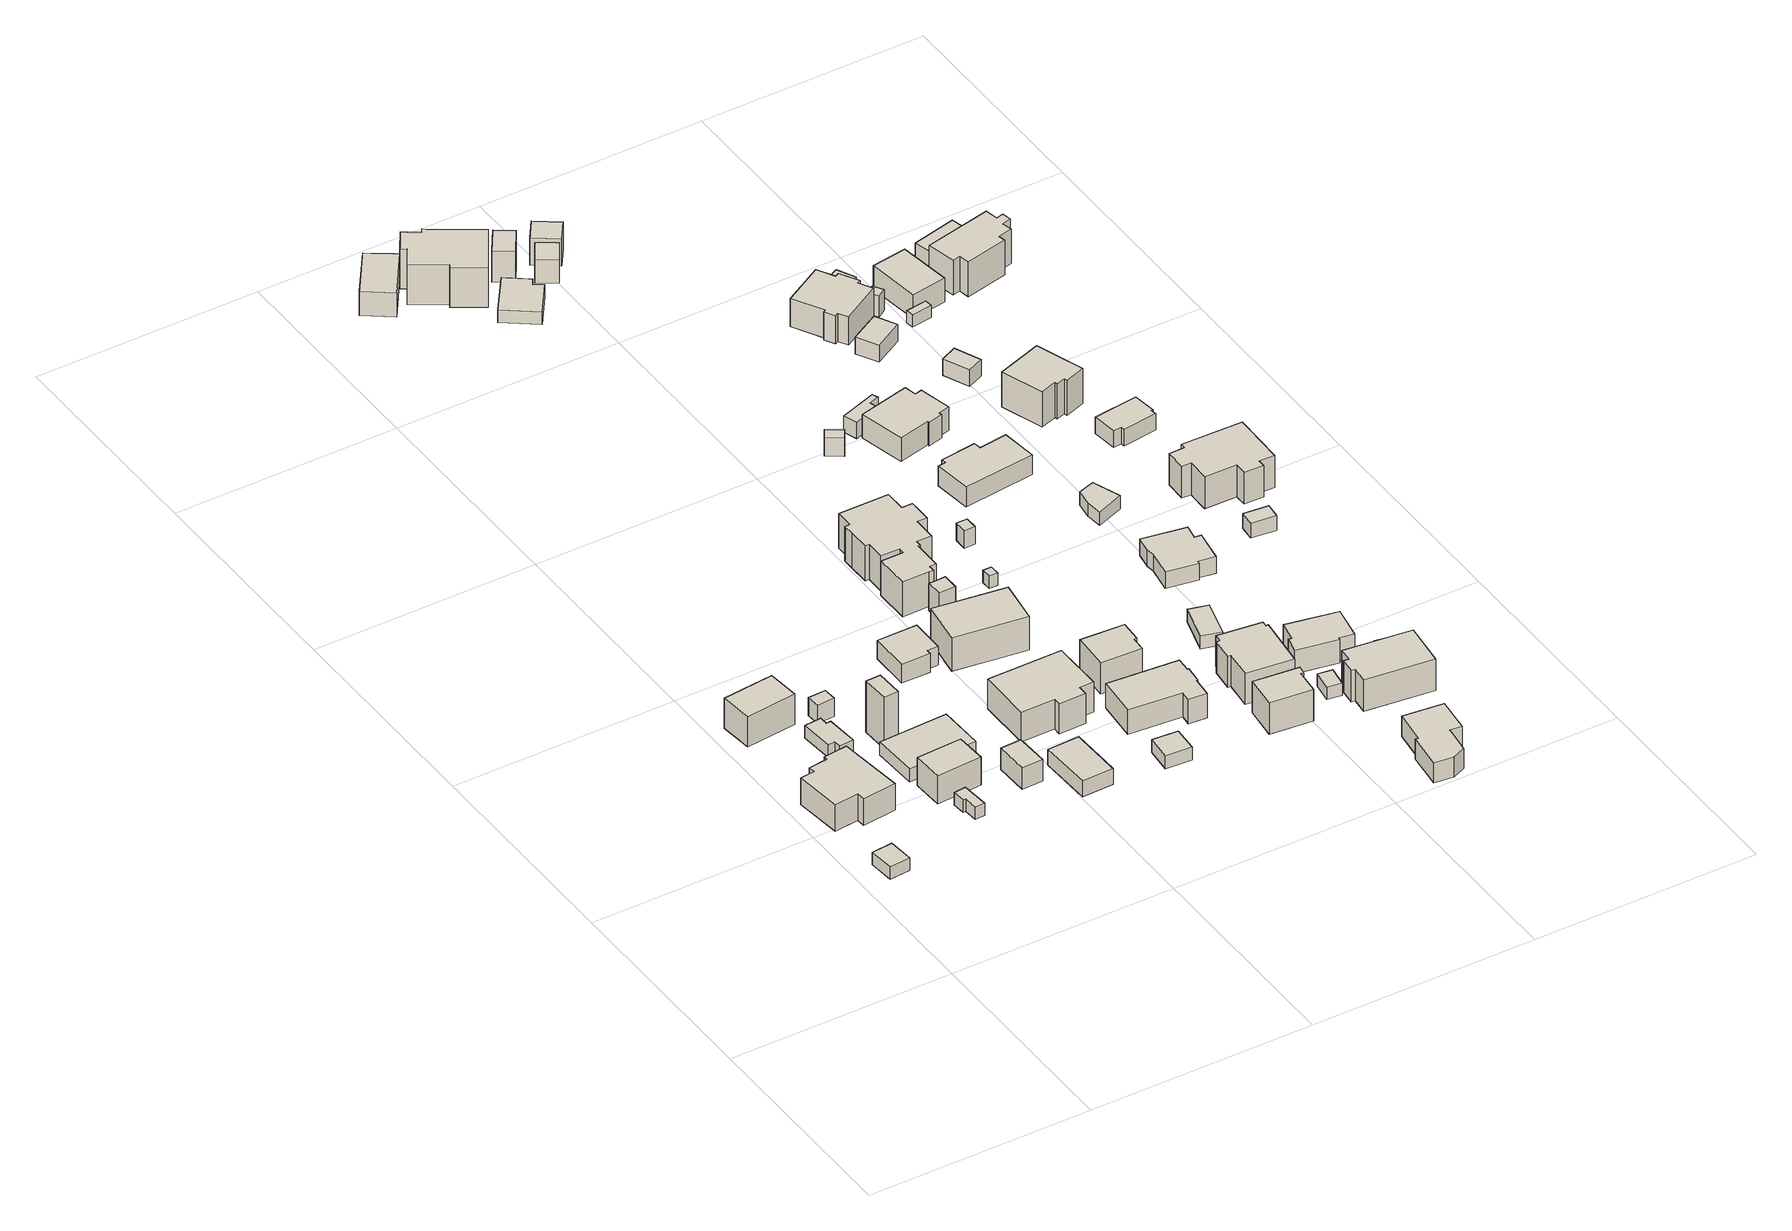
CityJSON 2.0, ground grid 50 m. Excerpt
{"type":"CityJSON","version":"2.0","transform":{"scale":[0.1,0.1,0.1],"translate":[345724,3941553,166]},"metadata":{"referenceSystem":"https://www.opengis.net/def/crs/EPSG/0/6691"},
"CityObjects":{
"building1":{"type":"Building","attributes":{"BuildingIDAttribute.prefecture":"14","BuildingIDAttribute.city":"14151","BuildingDetailAttribute.surveyYear":2015},"geometry":[{"type":"Solid","lod":"1","boundaries":[[[[0,1,2,3]],[[2,4,5,3]],[[1,6,4,2]],[[0,7,6,1]],[[3,5,7,0]],[[4,6,7,5]]]]}]},
"building2":{"type":"Building","attributes":{"usage":"411","measuredHeight":8.8,"storeysAboveGround":2,"BuildingIDAttribute.prefecture":"14","BuildingIDAttribute.city":"14151","BuildingDetailAttribute.totalFloorArea":292.11,"BuildingDetailAttribute.buildingFootprintArea":146.06,"BuildingDetailAttribute.buildingStructureType":"601","BuildingDetailAttribute.buildingStructureOrgType":"1","BuildingDetailAttribute.orgUsage":"10","BuildingDetailAttribute.surveyYear":2015},"geometry":[{"type":"Solid","lod":"1","boundaries":[[[[8,9,10,11,12,13,14,15,16,17]],[[16,18,19,17]],[[15,20,18,16]],[[14,21,20,15]],[[13,22,21,14]],[[12,23,22,13]],[[11,24,23,12]],[[10,25,24,11]],[[9,26,25,10]],[[8,27,26,9]],[[17,19,27,8]],[[18,20,21,22,23,24,25,26,27,19]]]]}]},
"building3":{"type":"Building","attributes":{"usage":"411","measuredHeight":8.8,"storeysAboveGround":1,"BuildingIDAttribute.prefecture":"14","BuildingIDAttribute.city":"14151","BuildingDetailAttribute.totalFloorArea":70.25,"BuildingDetailAttribute.buildingFootprintArea":70.25,"BuildingDetailAttribute.buildingStructureType":"601","BuildingDetailAttribute.buildingStructureOrgType":"1","BuildingDetailAttribute.orgUsage":"10","BuildingDetailAttribute.surveyYear":2015},"geometry":[{"type":"Solid","lod":"1","boundaries":[[[[28,29,30,31]],[[30,32,33,31]],[[29,34,32,30]],[[28,35,34,29]],[[31,33,35,28]],[[32,34,35,33]]]]}]},
"building4":{"type":"Building","attributes":{"usage":"411","storeysAboveGround":1,"BuildingIDAttribute.prefecture":"14","BuildingIDAttribute.city":"14151","BuildingDetailAttribute.totalFloorArea":38.98,"BuildingDetailAttribute.buildingFootprintArea":38.98,"BuildingDetailAttribute.buildingStructureType":"601","BuildingDetailAttribute.buildingStructureOrgType":"1","BuildingDetailAttribute.orgUsage":"10","BuildingDetailAttribute.surveyYear":2015},"geometry":[{"type":"Solid","lod":"1","boundaries":[[[[36,37,38,39,40,41,42,43]],[[42,44,45,43]],[[41,46,44,42]],[[40,47,46,41]],[[39,48,47,40]],[[38,49,48,39]],[[37,50,49,38]],[[36,51,50,37]],[[43,45,51,36]],[[44,46,47,48,49,50,51,45]]]]}]},
"building5":{"type":"Building","attributes":{"BuildingIDAttribute.prefecture":"14","BuildingIDAttribute.city":"14151","BuildingDetailAttribute.surveyYear":2015},"geometry":[{"type":"Solid","lod":"1","boundaries":[[[[52,53,54,55,56,57]],[[56,58,59,57]],[[55,60,58,56]],[[54,61,60,55]],[[53,62,61,54]],[[52,63,62,53]],[[57,59,63,52]],[[58,60,61,62,63,59]]]]}]},
"building6":{"type":"Building","attributes":{"measuredHeight":8.8,"BuildingIDAttribute.prefecture":"14","BuildingIDAttribute.city":"14151","BuildingDetailAttribute.surveyYear":2015},"geometry":[{"type":"Solid","lod":"1","boundaries":[[[[64,65,66,67]],[[66,68,69,67]],[[65,70,68,66]],[[64,71,70,65]],[[67,69,71,64]],[[68,70,71,69]]]]}]},
"building7":{"type":"Building","attributes":{"usage":"411","measuredHeight":7.8,"storeysAboveGround":2,"BuildingIDAttribute.prefecture":"14","BuildingIDAttribute.city":"14151","BuildingDetailAttribute.totalFloorArea":118.82,"BuildingDetailAttribute.buildingFootprintArea":59.41,"BuildingDetailAttribute.buildingStructureType":"601","BuildingDetailAttribute.buildingStructureOrgType":"1","BuildingDetailAttribute.orgUsage":"10","BuildingDetailAttribute.surveyYear":2015},"geometry":[{"type":"Solid","lod":"1","boundaries":[[[[72,73,74,75]],[[74,76,77,75]],[[73,78,76,74]],[[72,79,78,73]],[[75,77,79,72]],[[76,78,79,77]]]]}]},
"building8":{"type":"Building","attributes":{"usage":"411","measuredHeight":15.3,"storeysAboveGround":1,"BuildingIDAttribute.prefecture":"14","BuildingIDAttribute.city":"14151","BuildingDetailAttribute.totalFloorArea":20.48,"BuildingDetailAttribute.buildingFootprintArea":20.48,"BuildingDetailAttribute.buildingStructureType":"601","BuildingDetailAttribute.buildingStructureOrgType":"1","BuildingDetailAttribute.orgUsage":"10","BuildingDetailAttribute.surveyYear":2015},"geometry":[{"type":"Solid","lod":"1","boundaries":[[[[80,81,82,83]],[[82,84,85,83]],[[81,86,84,82]],[[80,87,86,81]],[[83,85,87,80]],[[84,86,87,85]]]]}]},
"building9":{"type":"Building","attributes":{"measuredHeight":6.8,"BuildingIDAttribute.prefecture":"14","BuildingIDAttribute.city":"14151","BuildingDetailAttribute.surveyYear":2015},"geometry":[{"type":"Solid","lod":"1","boundaries":[[[[88,89,90,91]],[[90,92,93,91]],[[89,94,92,90]],[[88,95,94,89]],[[91,93,95,88]],[[92,94,95,93]]]]}]},
"building10":{"type":"Building","attributes":{"usage":"411","measuredHeight":8.3,"storeysAboveGround":1,"BuildingIDAttribute.prefecture":"14","BuildingIDAttribute.city":"14151","BuildingDetailAttribute.totalFloorArea":29.2,"BuildingDetailAttribute.buildingFootprintArea":29.2,"BuildingDetailAttribute.buildingStructureType":"601","BuildingDetailAttribute.buildingStructureOrgType":"1","BuildingDetailAttribute.orgUsage":"10","BuildingDetailAttribute.surveyYear":2015},"geometry":[{"type":"Solid","lod":"1","boundaries":[[[[96,97,98,99]],[[98,100,101,99]],[[97,102,100,98]],[[96,103,102,97]],[[99,101,103,96]],[[100,102,103,101]]]]}]},
"building11":{"type":"Building","attributes":{"usage":"411","measuredHeight":4.3,"storeysAboveGround":1,"BuildingIDAttribute.prefecture":"14","BuildingIDAttribute.city":"14151","BuildingDetailAttribute.totalFloorArea":61.27,"BuildingDetailAttribute.buildingFootprintArea":61.27,"BuildingDetailAttribute.buildingStructureType":"601","BuildingDetailAttribute.buildingStructureOrgType":"1","BuildingDetailAttribute.orgUsage":"10","BuildingDetailAttribute.surveyYear":2015},"geometry":[{"type":"Solid","lod":"1","boundaries":[[[[104,105,106,107]],[[106,108,109,107]],[[105,110,108,106]],[[104,111,110,105]],[[107,109,111,104]],[[108,110,111,109]]]]}]},
"building12":{"type":"Building","attributes":{"usage":"411","measuredHeight":6.2,"storeysAboveGround":2,"BuildingIDAttribute.prefecture":"14","BuildingIDAttribute.city":"14151","BuildingDetailAttribute.totalFloorArea":127.95,"BuildingDetailAttribute.buildingFootprintArea":63.97,"BuildingDetailAttribute.buildingStructureType":"601","BuildingDetailAttribute.buildingStructureOrgType":"1","BuildingDetailAttribute.orgUsage":"10","BuildingDetailAttribute.surveyYear":2015},"geometry":[{"type":"Solid","lod":"1","boundaries":[[[[112,113,114,115,116,117]],[[116,118,119,117]],[[115,120,118,116]],[[114,121,120,115]],[[113,122,121,114]],[[112,123,122,113]],[[117,119,123,112]],[[118,120,121,122,123,119]]]]}]},
"building13":{"type":"Building","attributes":{"usage":"411","measuredHeight":10.2,"storeysAboveGround":2,"BuildingIDAttribute.prefecture":"14","BuildingIDAttribute.city":"14151","BuildingDetailAttribute.totalFloorArea":357.71,"BuildingDetailAttribute.buildingFootprintArea":178.85,"BuildingDetailAttribute.buildingStructureType":"601","BuildingDetailAttribute.buildingStructureOrgType":"1","BuildingDetailAttribute.orgUsage":"10","BuildingDetailAttribute.surveyYear":2015},"geometry":[{"type":"Solid","lod":"1","boundaries":[[[[124,125,126,127,128,129,130,131]],[[130,132,133,131]],[[129,134,132,130]],[[128,135,134,129]],[[127,136,135,128]],[[126,137,136,127]],[[125,138,137,126]],[[124,139,138,125]],[[131,133,139,124]],[[132,134,135,136,137,138,139,133]]]]}]},
"building14":{"type":"Building","attributes":{"usage":"411","measuredHeight":9.4,"storeysAboveGround":2,"BuildingIDAttribute.prefecture":"14","BuildingIDAttribute.city":"14151","BuildingDetailAttribute.totalFloorArea":273.76,"BuildingDetailAttribute.buildingFootprintArea":136.88,"BuildingDetailAttribute.buildingStructureType":"601","BuildingDetailAttribute.buildingStructureOrgType":"1","BuildingDetailAttribute.orgUsage":"10","BuildingDetailAttribute.surveyYear":2015},"geometry":[{"type":"Solid","lod":"1","boundaries":[[[[140,141,142,143]],[[142,144,145,143]],[[141,146,144,142]],[[140,147,146,141]],[[143,145,147,140]],[[144,146,147,145]]]]}]},
"building15":{"type":"Building","attributes":{"usage":"411","measuredHeight":3.7,"storeysAboveGround":1,"BuildingIDAttribute.prefecture":"14","BuildingIDAttribute.city":"14151","BuildingDetailAttribute.totalFloorArea":33.08,"BuildingDetailAttribute.buildingFootprintArea":33.08,"BuildingDetailAttribute.buildingStructureType":"601","BuildingDetailAttribute.buildingStructureOrgType":"1","BuildingDetailAttribute.orgUsage":"10","BuildingDetailAttribute.surveyYear":2015},"geometry":[{"type":"Solid","lod":"1","boundaries":[[[[148,149,150,151]],[[150,152,153,151]],[[149,154,152,150]],[[148,155,154,149]],[[151,153,155,148]],[[152,154,155,153]]]]}]},
"building16":{"type":"Building","attributes":{"usage":"422","measuredHeight":7.9,"storeysAboveGround":2,"BuildingIDAttribute.prefecture":"14","BuildingIDAttribute.city":"14151","BuildingDetailAttribute.totalFloorArea":22.8,"BuildingDetailAttribute.buildingFootprintArea":11.4,"BuildingDetailAttribute.buildingStructureType":"601","BuildingDetailAttribute.buildingStructureOrgType":"1","BuildingDetailAttribute.orgUsage":"138","BuildingDetailAttribute.surveyYear":2015},"geometry":[{"type":"Solid","lod":"1","boundaries":[[[[156,157,158,159,160]],[[159,161,162,160]],[[158,163,161,159]],[[157,164,163,158]],[[156,165,164,157]],[[160,162,165,156]],[[161,163,164,165,162]]]]}]},
"building17":{"type":"Building","attributes":{"usage":"422","measuredHeight":10.1,"storeysAboveGround":2,"BuildingIDAttribute.prefecture":"14","BuildingIDAttribute.city":"14151","BuildingDetailAttribute.totalFloorArea":444.56,"BuildingDetailAttribute.buildingFootprintArea":222.28,"BuildingDetailAttribute.buildingStructureType":"601","BuildingDetailAttribute.buildingStructureOrgType":"1","BuildingDetailAttribute.orgUsage":"138","BuildingDetailAttribute.surveyYear":2015},"geometry":[{"type":"Solid","lod":"1","boundaries":[[[[166,167,168,169,170,171,172,173,174,175,176,177,178,179,180,181,182,183,184,185,186,187,188,189,190,191]],[[190,192,193,191]],[[189,194,192,190]],[[188,195,194,189]],[[187,196,195,188]],[[186,197,196,187]],[[185,198,197,186]],[[184,199,198,185]],[[183,200,199,184]],[[182,201,200,183]],[[181,202,201,182]],[[180,203,202,181]],[[179,204,203,180]],[[178,205,204,179]],[[177,206,205,178]],[[176,207,206,177]],[[175,208,207,176]],[[174,209,208,175]],[[173,210,209,174]],[[172,211,210,173]],[[171,212,211,172]],[[170,213,212,171]],[[169,214,213,170]],[[168,215,214,169]],[[167,216,215,168]],[[166,217,216,167]],[[191,193,217,166]],[[192,194,195,196,197,198,199,200,201,202,203,204,205,206,207,208,209,210,211,212,213,214,215,216,217,193]]]]}]},
"building18":{"type":"Building","attributes":{"usage":"411","measuredHeight":6.8,"storeysAboveGround":1,"BuildingIDAttribute.prefecture":"14","BuildingIDAttribute.city":"14151","BuildingDetailAttribute.totalFloorArea":86.58,"BuildingDetailAttribute.buildingFootprintArea":86.58,"BuildingDetailAttribute.buildingStructureType":"601","BuildingDetailAttribute.buildingStructureOrgType":"1","BuildingDetailAttribute.orgUsage":"10","BuildingDetailAttribute.surveyYear":2015},"geometry":[{"type":"Solid","lod":"1","boundaries":[[[[218,219,220,221]],[[220,222,223,221]],[[219,224,222,220]],[[218,225,224,219]],[[221,223,225,218]],[[222,224,225,223]]]]}]},
"building19":{"type":"Building","attributes":{"usage":"411","measuredHeight":8.6,"storeysAboveGround":2,"BuildingIDAttribute.prefecture":"14","BuildingIDAttribute.city":"14151","BuildingDetailAttribute.totalFloorArea":267.44,"BuildingDetailAttribute.buildingFootprintArea":133.72,"BuildingDetailAttribute.buildingStructureType":"601","BuildingDetailAttribute.buildingStructureOrgType":"1","BuildingDetailAttribute.orgUsage":"10","BuildingDetailAttribute.surveyYear":2015},"geometry":[{"type":"Solid","lod":"1","boundaries":[[[[226,227,228,229,230,231,232,233,234,235]],[[234,236,237,235]],[[233,238,236,234]],[[232,239,238,233]],[[231,240,239,232]],[[230,241,240,231]],[[229,242,241,230]],[[228,243,242,229]],[[227,244,243,228]],[[226,245,244,227]],[[235,237,245,226]],[[236,238,239,240,241,242,243,244,245,237]]]]}]},
"building20":{"type":"Building","attributes":{"usage":"411","measuredHeight":8.3,"storeysAboveGround":1,"BuildingIDAttribute.prefecture":"14","BuildingIDAttribute.city":"14151","BuildingDetailAttribute.totalFloorArea":62.4,"BuildingDetailAttribute.buildingFootprintArea":62.4,"BuildingDetailAttribute.buildingStructureType":"601","BuildingDetailAttribute.buildingStructureOrgType":"1","BuildingDetailAttribute.orgUsage":"10","BuildingDetailAttribute.surveyYear":2015},"geometry":[{"type":"Solid","lod":"1","boundaries":[[[[246,247,248,249,250,251]],[[250,252,253,251]],[[249,254,252,250]],[[248,255,254,249]],[[247,256,255,248]],[[246,257,256,247]],[[251,253,257,246]],[[252,254,255,256,257,253]]]]}]},
"building21":{"type":"Building","attributes":{"BuildingIDAttribute.prefecture":"14","BuildingIDAttribute.city":"14151","BuildingDetailAttribute.surveyYear":2015},"geometry":[{"type":"Solid","lod":"1","boundaries":[[[[258,259,260,261]],[[260,262,263,261]],[[259,264,262,260]],[[258,265,264,259]],[[261,263,265,258]],[[262,264,265,263]]]]}]},
"building22":{"type":"Building","attributes":{"usage":"411","measuredHeight":11.7,"storeysAboveGround":2,"BuildingIDAttribute.prefecture":"14","BuildingIDAttribute.city":"14151","BuildingDetailAttribute.totalFloorArea":308.72,"BuildingDetailAttribute.buildingFootprintArea":154.36,"BuildingDetailAttribute.buildingStructureType":"601","BuildingDetailAttribute.buildingStructureOrgType":"1","BuildingDetailAttribute.orgUsage":"10","BuildingDetailAttribute.surveyYear":2015},"geometry":[{"type":"Solid","lod":"1","boundaries":[[[[266,267,268,269,270,271,272,273,274,275]],[[274,276,277,275]],[[273,278,276,274]],[[272,279,278,273]],[[271,280,279,272]],[[270,281,280,271]],[[269,282,281,270]],[[268,283,282,269]],[[267,284,283,268]],[[266,285,284,267]],[[275,277,285,266]],[[276,278,279,280,281,282,283,284,285,277]]]]}]},
"building23":{"type":"Building","attributes":{"usage":"411","measuredHeight":3.8,"storeysAboveGround":1,"BuildingIDAttribute.prefecture":"14","BuildingIDAttribute.city":"14151","BuildingDetailAttribute.totalFloorArea":82.41,"BuildingDetailAttribute.buildingFootprintArea":82.41,"BuildingDetailAttribute.buildingStructureType":"601","BuildingDetailAttribute.buildingStructureOrgType":"1","BuildingDetailAttribute.orgUsage":"10","BuildingDetailAttribute.surveyYear":2015},"geometry":[{"type":"Solid","lod":"1","boundaries":[[[[286,287,288,289,290,291]],[[290,292,293,291]],[[289,294,292,290]],[[288,295,294,289]],[[287,296,295,288]],[[286,297,296,287]],[[291,293,297,286]],[[292,294,295,296,297,293]]]]}]},
"building24":{"type":"Building","attributes":{"measuredHeight":5.5,"BuildingIDAttribute.prefecture":"14","BuildingIDAttribute.city":"14151","BuildingDetailAttribute.surveyYear":2015},"geometry":[{"type":"Solid","lod":"1","boundaries":[[[[298,299,300,301]],[[300,302,303,301]],[[299,304,302,300]],[[298,305,304,299]],[[301,303,305,298]],[[302,304,305,303]]]]}]},
"building25":{"type":"Building","attributes":{"usage":"411","measuredHeight":8.3,"storeysAboveGround":2,"BuildingIDAttribute.prefecture":"14","BuildingIDAttribute.city":"14151","BuildingDetailAttribute.totalFloorArea":119.5,"BuildingDetailAttribute.buildingFootprintArea":59.75,"BuildingDetailAttribute.buildingStructureType":"601","BuildingDetailAttribute.buildingStructureOrgType":"1","BuildingDetailAttribute.orgUsage":"10","BuildingDetailAttribute.surveyYear":2015},"geometry":[{"type":"Solid","lod":"1","boundaries":[[[[306,307,308,309,310,311]],[[310,312,313,311]],[[309,314,312,310]],[[308,315,314,309]],[[307,316,315,308]],[[306,317,316,307]],[[311,313,317,306]],[[312,314,315,316,317,313]]]]}]},
"building26":{"type":"Building","attributes":{"usage":"411","measuredHeight":4.7,"storeysAboveGround":1,"BuildingIDAttribute.prefecture":"14","BuildingIDAttribute.city":"14151","BuildingDetailAttribute.totalFloorArea":10.13,"BuildingDetailAttribute.buildingFootprintArea":10.13,"BuildingDetailAttribute.buildingStructureType":"601","BuildingDetailAttribute.buildingStructureOrgType":"1","BuildingDetailAttribute.orgUsage":"10","BuildingDetailAttribute.surveyYear":2015},"geometry":[{"type":"Solid","lod":"1","boundaries":[[[[318,319,320,321]],[[320,322,323,321]],[[319,324,322,320]],[[318,325,324,319]],[[321,323,325,318]],[[322,324,325,323]]]]}]},
"building27":{"type":"Building","attributes":{"usage":"411","measuredHeight":9.2,"storeysAboveGround":2,"BuildingIDAttribute.prefecture":"14","BuildingIDAttribute.city":"14151","BuildingDetailAttribute.totalFloorArea":238,"BuildingDetailAttribute.buildingFootprintArea":119,"BuildingDetailAttribute.buildingStructureType":"601","BuildingDetailAttribute.buildingStructureOrgType":"1","BuildingDetailAttribute.orgUsage":"10","BuildingDetailAttribute.surveyYear":2015},"geometry":[{"type":"Solid","lod":"1","boundaries":[[[[326,327,328,329,330,331,332,333,334,335]],[[334,336,337,335]],[[333,338,336,334]],[[332,339,338,333]],[[331,340,339,332]],[[330,341,340,331]],[[329,342,341,330]],[[328,343,342,329]],[[327,344,343,328]],[[326,345,344,327]],[[335,337,345,326]],[[336,338,339,340,341,342,343,344,345,337]]]]}]},
"building28":{"type":"Building","attributes":{"usage":"411","measuredHeight":9.1,"storeysAboveGround":1,"BuildingIDAttribute.prefecture":"14","BuildingIDAttribute.city":"14151","BuildingDetailAttribute.totalFloorArea":29.25,"BuildingDetailAttribute.buildingFootprintArea":29.25,"BuildingDetailAttribute.buildingStructureType":"601","BuildingDetailAttribute.buildingStructureOrgType":"1","BuildingDetailAttribute.orgUsage":"10","BuildingDetailAttribute.surveyYear":2015},"geometry":[{"type":"Solid","lod":"1","boundaries":[[[[346,347,348,349]],[[348,350,351,349]],[[347,352,350,348]],[[346,353,352,347]],[[349,351,353,346]],[[350,352,353,351]]]]}]},
"building29":{"type":"Building","attributes":{"usage":"411","measuredHeight":6.5,"storeysAboveGround":1,"BuildingIDAttribute.prefecture":"14","BuildingIDAttribute.city":"14151","BuildingDetailAttribute.totalFloorArea":25.14,"BuildingDetailAttribute.buildingFootprintArea":25.14,"BuildingDetailAttribute.buildingStructureType":"601","BuildingDetailAttribute.buildingStructureOrgType":"1","BuildingDetailAttribute.orgUsage":"10","BuildingDetailAttribute.surveyYear":2015},"geometry":[{"type":"Solid","lod":"1","boundaries":[[[[354,355,356,357]],[[356,358,359,357]],[[355,360,358,356]],[[354,361,360,355]],[[357,359,361,354]],[[358,360,361,359]]]]}]},
"building30":{"type":"Building","attributes":{"usage":"431","measuredHeight":4.3,"storeysAboveGround":1,"BuildingIDAttribute.prefecture":"14","BuildingIDAttribute.city":"14151","BuildingDetailAttribute.totalFloorArea":38.61,"BuildingDetailAttribute.buildingFootprintArea":38.61,"BuildingDetailAttribute.buildingStructureType":"610","BuildingDetailAttribute.buildingStructureOrgType":"2","BuildingDetailAttribute.orgUsage":"143","BuildingDetailAttribute.surveyYear":2015},"geometry":[{"type":"Solid","lod":"1","boundaries":[[[[362,363,364,365]],[[364,366,367,365]],[[363,368,366,364]],[[362,369,368,363]],[[365,367,369,362]],[[366,368,369,367]]]]}]},
"building31":{"type":"Building","attributes":{"BuildingIDAttribute.prefecture":"14","BuildingIDAttribute.city":"14151","BuildingDetailAttribute.surveyYear":2015},"geometry":[{"type":"Solid","lod":"1","boundaries":[[[[370,371,372,373]],[[372,374,375,373]],[[371,376,374,372]],[[370,377,376,371]],[[373,375,377,370]],[[374,376,377,375]]]]}]},
"building32":{"type":"Building","attributes":{"usage":"411","measuredHeight":4.7,"storeysAboveGround":1,"BuildingIDAttribute.prefecture":"14","BuildingIDAttribute.city":"14151","BuildingDetailAttribute.totalFloorArea":24.18,"BuildingDetailAttribute.buildingFootprintArea":24.18,"BuildingDetailAttribute.buildingStructureType":"601","BuildingDetailAttribute.buildingStructureOrgType":"1","BuildingDetailAttribute.orgUsage":"10","BuildingDetailAttribute.surveyYear":2015},"geometry":[{"type":"Solid","lod":"1","boundaries":[[[[378,379,380,381,382,383]],[[382,384,385,383]],[[381,386,384,382]],[[380,387,386,381]],[[379,388,387,380]],[[378,389,388,379]],[[383,385,389,378]],[[384,386,387,388,389,385]]]]}]},
"building33":{"type":"Building","attributes":{"usage":"431","measuredHeight":6.2,"storeysAboveGround":2,"BuildingIDAttribute.prefecture":"14","BuildingIDAttribute.city":"14151","BuildingDetailAttribute.totalFloorArea":211.98,"BuildingDetailAttribute.buildingFootprintArea":105.99,"BuildingDetailAttribute.buildingStructureType":"601","BuildingDetailAttribute.buildingStructureOrgType":"1","BuildingDetailAttribute.orgUsage":"143","BuildingDetailAttribute.surveyYear":2015},"geometry":[{"type":"Solid","lod":"1","boundaries":[[[[390,391,392,393,394,395,396,397,398]],[[397,399,400,398]],[[396,401,399,397]],[[395,402,401,396]],[[394,403,402,395]],[[393,404,403,394]],[[392,405,404,393]],[[391,406,405,392]],[[390,407,406,391]],[[398,400,407,390]],[[399,401,402,403,404,405,406,407,400]]]]}]},
"building34":{"type":"Building","attributes":{"usage":"411","measuredHeight":8.3,"storeysAboveGround":1,"BuildingIDAttribute.prefecture":"14","BuildingIDAttribute.city":"14151","BuildingDetailAttribute.totalFloorArea":31.74,"BuildingDetailAttribute.buildingFootprintArea":31.74,"BuildingDetailAttribute.buildingStructureType":"601","BuildingDetailAttribute.buildingStructureOrgType":"1","BuildingDetailAttribute.orgUsage":"10","BuildingDetailAttribute.surveyYear":2015},"geometry":[{"type":"Solid","lod":"1","boundaries":[[[[408,409,410,411]],[[410,412,413,411]],[[409,414,412,410]],[[408,415,414,409]],[[411,413,415,408]],[[412,414,415,413]]]]}]},
"building35":{"type":"Building","attributes":{"usage":"422","measuredHeight":5.6,"storeysAboveGround":1,"BuildingIDAttribute.prefecture":"14","BuildingIDAttribute.city":"14151","BuildingDetailAttribute.totalFloorArea":142.93,"BuildingDetailAttribute.buildingFootprintArea":142.93,"BuildingDetailAttribute.buildingStructureType":"601","BuildingDetailAttribute.buildingStructureOrgType":"1","BuildingDetailAttribute.orgUsage":"137","BuildingDetailAttribute.surveyYear":2015},"geometry":[{"type":"Solid","lod":"1","boundaries":[[[[416,417,418,419,420,421,422,423]],[[422,424,425,423]],[[421,426,424,422]],[[420,427,426,421]],[[419,428,427,420]],[[418,429,428,419]],[[417,430,429,418]],[[416,431,430,417]],[[423,425,431,416]],[[424,426,427,428,429,430,431,425]]]]}]},
"building36":{"type":"Building","attributes":{"usage":"411","measuredHeight":8,"storeysAboveGround":2,"BuildingIDAttribute.prefecture":"14","BuildingIDAttribute.city":"14151","BuildingDetailAttribute.totalFloorArea":228.92,"BuildingDetailAttribute.buildingFootprintArea":114.46,"BuildingDetailAttribute.buildingStructureType":"601","BuildingDetailAttribute.buildingStructureOrgType":"1","BuildingDetailAttribute.orgUsage":"10","BuildingDetailAttribute.surveyYear":2015},"geometry":[{"type":"Solid","lod":"1","boundaries":[[[[432,433,434,435,436,437,438,439,440,441]],[[440,442,443,441]],[[439,444,442,440]],[[438,445,444,439]],[[437,446,445,438]],[[436,447,446,437]],[[435,448,447,436]],[[434,449,448,435]],[[433,450,449,434]],[[432,451,450,433]],[[441,443,451,432]],[[442,444,445,446,447,448,449,450,451,443]]]]}]},
"building37":{"type":"Building","attributes":{"usage":"411","measuredHeight":7.7,"storeysAboveGround":2,"BuildingIDAttribute.prefecture":"14","BuildingIDAttribute.city":"14151","BuildingDetailAttribute.totalFloorArea":163.57,"BuildingDetailAttribute.buildingFootprintArea":81.79,"BuildingDetailAttribute.buildingStructureType":"601","BuildingDetailAttribute.buildingStructureOrgType":"1","BuildingDetailAttribute.orgUsage":"10","BuildingDetailAttribute.surveyYear":2015},"geometry":[{"type":"Solid","lod":"1","boundaries":[[[[452,453,454,455,456,457,458,459]],[[458,460,461,459]],[[457,462,460,458]],[[456,463,462,457]],[[455,464,463,456]],[[454,465,464,455]],[[453,466,465,454]],[[452,467,466,453]],[[459,461,467,452]],[[460,462,463,464,465,466,467,461]]]]}]},
"building38":{"type":"Building","attributes":{"usage":"413","measuredHeight":9.1,"storeysAboveGround":2,"BuildingIDAttribute.prefecture":"14","BuildingIDAttribute.city":"14151","BuildingDetailAttribute.totalFloorArea":298.35,"BuildingDetailAttribute.buildingFootprintArea":149.18,"BuildingDetailAttribute.buildingStructureType":"610","BuildingDetailAttribute.buildingStructureOrgType":"2","BuildingDetailAttribute.orgUsage":"30","BuildingDetailAttribute.surveyYear":2015},"geometry":[{"type":"Solid","lod":"1","boundaries":[[[[468,469,470,471,472,473,474,475]],[[474,476,477,475]],[[473,478,476,474]],[[472,479,478,473]],[[471,480,479,472]],[[470,481,480,471]],[[469,482,481,470]],[[468,483,482,469]],[[475,477,483,468]],[[476,478,479,480,481,482,483,477]]]]}]},
"building39":{"type":"Building","attributes":{"usage":"411","measuredHeight":5.5,"storeysAboveGround":1,"BuildingIDAttribute.prefecture":"14","BuildingIDAttribute.city":"14151","BuildingDetailAttribute.totalFloorArea":117.64,"BuildingDetailAttribute.buildingFootprintArea":117.64,"BuildingDetailAttribute.buildingStructureType":"601","BuildingDetailAttribute.buildingStructureOrgType":"1","BuildingDetailAttribute.orgUsage":"10","BuildingDetailAttribute.surveyYear":2015},"geometry":[{"type":"Solid","lod":"1","boundaries":[[[[484,485,486,487,488,489,490,491,492,493]],[[492,494,495,493]],[[491,496,494,492]],[[490,497,496,491]],[[489,498,497,490]],[[488,499,498,489]],[[487,500,499,488]],[[486,501,500,487]],[[485,502,501,486]],[[484,503,502,485]],[[493,495,503,484]],[[494,496,497,498,499,500,501,502,503,495]]]]}]},
"building40":{"type":"Building","attributes":{"usage":"431","measuredHeight":3.6,"storeysAboveGround":1,"BuildingIDAttribute.prefecture":"14","BuildingIDAttribute.city":"14151","BuildingDetailAttribute.totalFloorArea":45.1,"BuildingDetailAttribute.buildingFootprintArea":45.1,"BuildingDetailAttribute.buildingStructureType":"610","BuildingDetailAttribute.buildingStructureOrgType":"2","BuildingDetailAttribute.orgUsage":"143","BuildingDetailAttribute.surveyYear":2015},"geometry":[{"type":"Solid","lod":"1","boundaries":[[[[504,505,506,507,508,509]],[[508,510,511,509]],[[507,512,510,508]],[[506,513,512,507]],[[505,514,513,506]],[[504,515,514,505]],[[509,511,515,504]],[[510,512,513,514,515,511]]]]}]},
"building41":{"type":"Building","attributes":{"measuredHeight":5.4,"BuildingIDAttribute.prefecture":"14","BuildingIDAttribute.city":"14151","BuildingDetailAttribute.surveyYear":2015},"geometry":[{"type":"Solid","lod":"1","boundaries":[[[[516,517,518,519]],[[518,520,521,519]],[[517,522,520,518]],[[516,523,522,517]],[[519,521,523,516]],[[520,522,523,521]]]]}]},
"building42":{"type":"Building","attributes":{"usage":"411","measuredHeight":4.6,"storeysAboveGround":1,"BuildingIDAttribute.prefecture":"14","BuildingIDAttribute.city":"14151","BuildingDetailAttribute.totalFloorArea":38.48,"BuildingDetailAttribute.buildingFootprintArea":38.48,"BuildingDetailAttribute.buildingStructureType":"601","BuildingDetailAttribute.buildingStructureOrgType":"1","BuildingDetailAttribute.orgUsage":"10","BuildingDetailAttribute.surveyYear":2015},"geometry":[{"type":"Solid","lod":"1","boundaries":[[[[524,525,526,527]],[[526,528,529,527]],[[525,530,528,526]],[[524,531,530,525]],[[527,529,531,524]],[[528,530,531,529]]]]}]},
"building43":{"type":"Building","attributes":{"usage":"411","measuredHeight":9.4,"storeysAboveGround":2,"BuildingIDAttribute.prefecture":"14","BuildingIDAttribute.city":"14151","BuildingDetailAttribute.totalFloorArea":227.36,"BuildingDetailAttribute.buildingFootprintArea":113.68,"BuildingDetailAttribute.buildingStructureType":"601","BuildingDetailAttribute.buildingStructureOrgType":"1","BuildingDetailAttribute.orgUsage":"10","BuildingDetailAttribute.surveyYear":2015},"geometry":[{"type":"Solid","lod":"1","boundaries":[[[[532,533,534,535,536,537,538,539,540,541,542,543]],[[542,544,545,543]],[[541,546,544,542]],[[540,547,546,541]],[[539,548,547,540]],[[538,549,548,539]],[[537,550,549,538]],[[536,551,550,537]],[[535,552,551,536]],[[534,553,552,535]],[[533,554,553,534]],[[532,555,554,533]],[[543,545,555,532]],[[544,546,547,548,549,550,551,552,553,554,555,545]]]]}]},
"building44":{"type":"Building","attributes":{"usage":"451","measuredHeight":4.9,"storeysAboveGround":1,"BuildingIDAttribute.prefecture":"14","BuildingIDAttribute.city":"14151","BuildingDetailAttribute.totalFloorArea":24.85,"BuildingDetailAttribute.buildingFootprintArea":24.85,"BuildingDetailAttribute.buildingStructureType":"601","BuildingDetailAttribute.buildingStructureOrgType":"1","BuildingDetailAttribute.orgUsage":"200","BuildingDetailAttribute.surveyYear":2015},"geometry":[{"type":"Solid","lod":"1","boundaries":[[[[556,557,558,559]],[[558,560,561,559]],[[557,562,560,558]],[[556,563,562,557]],[[559,561,563,556]],[[560,562,563,561]]]]}]},
"building45":{"type":"Building","attributes":{"measuredHeight":4,"BuildingIDAttribute.prefecture":"14","BuildingIDAttribute.city":"14151","BuildingDetailAttribute.surveyYear":2015},"geometry":[{"type":"Solid","lod":"1","boundaries":[[[[564,565,566,567]],[[566,568,569,567]],[[565,570,568,566]],[[564,571,570,565]],[[567,569,571,564]],[[568,570,571,569]]]]}]},
"building46":{"type":"Building","attributes":{"usage":"411","measuredHeight":9.5,"storeysAboveGround":2,"BuildingIDAttribute.prefecture":"14","BuildingIDAttribute.city":"14151","BuildingDetailAttribute.totalFloorArea":191.84,"BuildingDetailAttribute.buildingFootprintArea":95.92,"BuildingDetailAttribute.buildingStructureType":"601","BuildingDetailAttribute.buildingStructureOrgType":"1","BuildingDetailAttribute.orgUsage":"10","BuildingDetailAttribute.surveyYear":2015},"geometry":[{"type":"Solid","lod":"1","boundaries":[[[[572,573,574,575,576,577,578,579]],[[578,580,581,579]],[[577,582,580,578]],[[576,583,582,577]],[[575,584,583,576]],[[574,585,584,575]],[[573,586,585,574]],[[572,587,586,573]],[[579,581,587,572]],[[580,582,583,584,585,586,587,581]]]]}]},
"building47":{"type":"Building","attributes":{"usage":"411","measuredHeight":5.4,"storeysAboveGround":1,"BuildingIDAttribute.prefecture":"14","BuildingIDAttribute.city":"14151","BuildingDetailAttribute.totalFloorArea":14.28,"BuildingDetailAttribute.buildingFootprintArea":14.28,"BuildingDetailAttribute.buildingStructureType":"601","BuildingDetailAttribute.buildingStructureOrgType":"1","BuildingDetailAttribute.orgUsage":"10","BuildingDetailAttribute.surveyYear":2015},"geometry":[{"type":"Solid","lod":"1","boundaries":[[[[588,589,590,591]],[[590,592,593,591]],[[589,594,592,590]],[[588,595,594,589]],[[591,593,595,588]],[[592,594,595,593]]]]}]},
"building48":{"type":"Building","attributes":{"measuredHeight":5.2,"BuildingIDAttribute.prefecture":"14","BuildingIDAttribute.city":"14151","BuildingDetailAttribute.surveyYear":2015},"geometry":[{"type":"Solid","lod":"1","boundaries":[[[[596,597,598,599]],[[598,600,601,599]],[[597,602,600,598]],[[596,603,602,597]],[[599,601,603,596]],[[600,602,603,601]]]]}]},
"building49":{"type":"Building","attributes":{"usage":"411","measuredHeight":10.2,"storeysAboveGround":2,"BuildingIDAttribute.prefecture":"14","BuildingIDAttribute.city":"14151","BuildingDetailAttribute.totalFloorArea":316.32,"BuildingDetailAttribute.buildingFootprintArea":158.16,"BuildingDetailAttribute.buildingStructureType":"601","BuildingDetailAttribute.buildingStructureOrgType":"1","BuildingDetailAttribute.orgUsage":"10","BuildingDetailAttribute.surveyYear":2015},"geometry":[{"type":"Solid","lod":"1","boundaries":[[[[604,605,606,607,608,609,610,611,612,613,614,615]],[[614,616,617,615]],[[613,618,616,614]],[[612,619,618,613]],[[611,620,619,612]],[[610,621,620,611]],[[609,622,621,610]],[[608,623,622,609]],[[607,624,623,608]],[[606,625,624,607]],[[605,626,625,606]],[[604,627,626,605]],[[615,617,627,604]],[[616,618,619,620,621,622,623,624,625,626,627,617]]]]}]},
"building50":{"type":"Building","attributes":{"usage":"413","measuredHeight":4.5,"storeysAboveGround":1,"BuildingIDAttribute.prefecture":"14","BuildingIDAttribute.city":"14151","BuildingDetailAttribute.totalFloorArea":63.22,"BuildingDetailAttribute.buildingFootprintArea":63.22,"BuildingDetailAttribute.buildingStructureType":"601","BuildingDetailAttribute.buildingStructureOrgType":"1","BuildingDetailAttribute.orgUsage":"30","BuildingDetailAttribute.surveyYear":2015},"geometry":[{"type":"Solid","lod":"1","boundaries":[[[[628,629,630,631,632,633,634,635]],[[634,636,637,635]],[[633,638,636,634]],[[632,639,638,633]],[[631,640,639,632]],[[630,641,640,631]],[[629,642,641,630]],[[628,643,642,629]],[[635,637,643,628]],[[636,638,639,640,641,642,643,637]]]]}]},
"building51":{"type":"Building","attributes":{"BuildingIDAttribute.prefecture":"14","BuildingIDAttribute.city":"14151","BuildingDetailAttribute.surveyYear":2015},"geometry":[{"type":"Solid","lod":"1","boundaries":[[[[644,645,646,647]],[[646,648,649,647]],[[645,650,648,646]],[[644,651,650,645]],[[647,649,651,644]],[[648,650,651,649]]]]}]},
"building52":{"type":"Building","attributes":{"usage":"411","measuredHeight":6.7,"storeysAboveGround":2,"BuildingIDAttribute.prefecture":"14","BuildingIDAttribute.city":"14151","BuildingDetailAttribute.totalFloorArea":156.71,"BuildingDetailAttribute.buildingFootprintArea":78.35,"BuildingDetailAttribute.buildingStructureType":"601","BuildingDetailAttribute.buildingStructureOrgType":"1","BuildingDetailAttribute.orgUsage":"10","BuildingDetailAttribute.surveyYear":2015},"geometry":[{"type":"Solid","lod":"1","boundaries":[[[[652,653,654,655]],[[654,656,657,655]],[[653,658,656,654]],[[652,659,658,653]],[[655,657,659,652]],[[656,658,659,657]]]]}]},
"building53":{"type":"Building","attributes":{"measuredHeight":6,"BuildingIDAttribute.prefecture":"14","BuildingIDAttribute.city":"14151","BuildingDetailAttribute.surveyYear":2015},"geometry":[{"type":"Solid","lod":"1","boundaries":[[[[660,661,662,663]],[[662,664,665,663]],[[661,666,664,662]],[[660,667,666,661]],[[663,665,667,660]],[[664,666,667,665]]]]}]},
"building54":{"type":"Building","attributes":{"usage":"411","measuredHeight":9.5,"storeysAboveGround":2,"BuildingIDAttribute.prefecture":"14","BuildingIDAttribute.city":"14151","BuildingDetailAttribute.totalFloorArea":216.4,"BuildingDetailAttribute.buildingFootprintArea":108.2,"BuildingDetailAttribute.buildingStructureType":"601","BuildingDetailAttribute.buildingStructureOrgType":"1","BuildingDetailAttribute.orgUsage":"10","BuildingDetailAttribute.surveyYear":2015},"geometry":[{"type":"Solid","lod":"1","boundaries":[[[[668,669,670,671,672,673,674,675,676,677,678,679]],[[678,680,681,679]],[[677,682,680,678]],[[676,683,682,677]],[[675,684,683,676]],[[674,685,684,675]],[[673,686,685,674]],[[672,687,686,673]],[[671,688,687,672]],[[670,689,688,671]],[[669,690,689,670]],[[668,691,690,669]],[[679,681,691,668]],[[680,682,683,684,685,686,687,688,689,690,691,681]]]]}]}
},
"vertices":[
[32,338,29],[79,342,29],[84,285,29],[37,281,29],[84,285,59],[37,281,59],[79,342,59],[32,338,59],
[158,456,31],[82,448,31],[80,467,31],[26,461,31],[14,567,31],[47,571,31],[45,585,31],[88,590,31],[87,599,31],[141,605,31],[87,599,95],[141,605,95],[88,590,95],[45,585,95],[47,571,95],[14,567,95],[26,461,95],[80,467,95],[82,448,95],[158,456,95],
[17,762,40],[10,835,40],[124,847,40],[131,774,40],[124,847,113],[131,774,113],[10,835,113],[17,762,113],
[129,736,33],[167,739,33],[168,720,33],[178,721,33],[184,649,33],[152,646,33],[151,662,33],[135,661,33],[151,662,63],[135,661,63],[152,646,63],[184,649,63],[178,721,63],[168,720,63],[167,739,63],[129,736,63],
[296,355,28],[274,353,28],[272,385,28],[266,384,28],[264,413,28],[291,416,28],[264,413,58],[291,416,58],[266,384,58],[272,385,58],[274,353,58],[296,355,58],
[208,755,40],[169,753,40],[167,783,40],[206,785,40],[167,783,84],[206,785,84],[169,753,84],[208,755,84],
[239,432,28],[236,502,28],[337,507,28],[340,438,28],[337,507,96],[340,438,96],[236,502,96],[239,432,96],
[239,691,31],[272,692,31],[274,630,31],[241,629,31],[274,630,155],[241,629,155],[272,692,155],[239,691,155],
[378,624,30],[381,522,30],[228,516,30],[224,618,30],[228,516,62],[224,618,62],[381,522,62],[378,624,62],
[444,461,28],[447,386,28],[400,385,28],[398,459,28],[400,385,80],[398,459,80],[447,386,80],[444,461,80],
[484,428,24],[555,430,24],[558,311,24],[488,309,24],[558,311,62],[488,309,62],[555,430,62],[484,428,62],
[371,773,41],[371,862,41],[460,862,41],[460,784,41],[435,784,41],[435,773,41],[435,784,86],[435,773,86],[460,784,86],[460,862,86],[371,862,86],[371,773,86],
[645,636,26],[645,519,26],[613,519,26],[613,497,26],[553,496,26],[553,513,26],[478,513,26],[478,635,26],[478,513,98],[478,635,98],[553,513,98],[553,496,98],[613,497,98],[613,519,98],[645,519,98],[645,636,98],
[472,755,40],[487,854,40],[647,831,40],[633,732,40],[647,831,121],[633,732,121],[487,854,121],[472,755,121],
[731,353,23],[727,296,23],[669,300,23],[674,357,23],[669,300,54],[674,357,54],[727,296,54],[731,353,54],
[529,891,49],[529,928,49],[539,927,49],[566,928,49],[566,891,49],[566,928,116],[566,891,116],[539,927,116],[529,928,116],[529,891,116],
[591,1125,59],[615,1125,59],[615,1106,59],[615,1090,59],[615,1072,59],[593,1072,59],[593,1020,59],[559,1020,59],[559,1007,59],[554,1007,59],[554,941,59],[539,941,59],[539,927,59],[529,928,59],[470,927,59],[469,1005,59],[520,1005,59],[520,1018,59],[477,1018,59],[477,1060,59],[468,1060,59],[468,1108,59],[468,1133,59],[479,1133,59],[479,1173,59],[591,1173,59],[479,1173,143],[591,1173,143],[479,1133,143],[468,1133,143],[468,1108,143],[468,1060,143],[477,1060,143],[477,1018,143],[520,1018,143],[520,1005,143],[469,1005,143],[470,927,143],[529,928,143],[539,927,143],[539,941,143],[554,941,143],[554,1007,143],[559,1007,143],[559,1020,143],[593,1020,143],[593,1072,143],[615,1072,143],[615,1090,143],[615,1106,143],[615,1125,143],[591,1125,143],
[168,2391,40],[227,2351,40],[157,2251,40],[99,2292,40],[157,2251,98],[99,2292,98],[227,2351,98],[168,2391,98],
[830,507,24],[828,475,24],[831,475,24],[827,435,24],[824,435,24],[820,391,24],[780,394,24],[782,417,24],[664,427,24],[672,520,24],[664,427,83],[672,520,83],[782,417,83],[780,394,83],[820,391,83],[824,435,83],[827,435,83],[831,475,83],[828,475,83],[830,507,83],
[690,642,26],[788,637,26],[785,588,26],[779,588,26],[777,555,26],[685,559,26],[777,555,101],[685,559,101],[779,588,101],[785,588,101],[788,637,101],[690,642,101],
[646,920,74],[665,920,74],[665,898,74],[646,898,74],[665,898,104],[646,898,104],[665,920,104],[646,920,104],
[399,2307,19],[336,2206,19],[273,2245,19],[278,2252,19],[209,2295,19],[235,2337,19],[223,2344,19],[252,2389,19],[287,2367,19],[292,2375,19],[287,2367,115],[292,2375,115],[252,2389,115],[223,2344,115],[235,2337,115],[209,2295,115],[278,2252,115],[273,2245,115],[336,2206,115],[399,2307,115],
[368,2211,45],[417,2175,45],[408,2161,45],[427,2148,45],[377,2078,45],[308,2128,45],[377,2078,75],[308,2128,75],[427,2148,75],[408,2161,75],[417,2175,75],[368,2211,75],
[687,1081,53],[711,1081,53],[711,1052,53],[686,1052,53],[711,1052,95],[686,1052,95],[711,1081,95],[687,1081,95],
[896,289,20],[904,363,20],[1005,352,20],[1002,333,20],[996,334,20],[990,279,20],[996,334,96],[990,279,96],[1002,333,96],[1005,352,96],[904,363,96],[896,289,96],
[608,1431,58],[622,1453,58],[655,1432,58],[641,1410,58],[655,1432,102],[641,1410,102],[622,1453,102],[608,1431,102],
[1008,376,23],[904,388,23],[911,451,23],[904,451,23],[910,501,23],[917,501,23],[919,518,23],[1018,506,23],[1017,494,23],[1022,494,23],[1017,494,98],[1022,494,98],[1018,506,98],[919,518,98],[917,501,98],[910,501,98],[904,451,98],[911,451,98],[904,388,98],[1008,376,98],
[419,2323,19],[457,2299,19],[421,2244,19],[383,2269,19],[421,2244,94],[383,2269,94],[457,2299,94],[419,2323,94],
[476,2174,41],[436,2199,41],[465,2245,41],[504,2220,41],[465,2245,97],[504,2220,97],[436,2199,97],[476,2174,97],
[943,659,28],[986,648,28],[963,563,28],[920,575,28],[963,563,59],[920,575,59],[986,648,59],[943,659,59],
[1078,317,20],[1046,322,20],[1053,367,20],[1085,362,20],[1053,367,50],[1085,362,50],[1046,322,50],[1078,317,50],
[768,1514,48],[773,1500,48],[750,1493,48],[756,1475,48],[696,1455,48],[686,1486,48],[696,1455,87],[686,1486,87],[756,1475,87],[750,1493,87],[773,1500,87],[768,1514,87],
[1209,158,3],[1200,79,3],[1174,82,3],[1166,20,3],[1137,7,3],[1094,12,3],[1103,94,3],[1110,93,3],[1119,168,3],[1110,93,52],[1119,168,52],[1103,94,52],[1094,12,52],[1137,7,52],[1166,20,52],[1174,82,52],[1200,79,52],[1209,158,52],
[472,2274,20],[502,2317,20],[552,2282,20],[522,2239,20],[552,2282,86],[522,2239,86],[502,2317,86],[472,2274,86],
[766,1173,40],[756,1257,40],[774,1259,40],[772,1270,40],[852,1280,40],[854,1263,40],[917,1271,40],[927,1191,40],[917,1271,88],[927,1191,88],[854,1263,88],[852,1280,88],[772,1270,88],[774,1259,88],[756,1257,88],[766,1173,88],
[823,1483,44],[829,1456,44],[845,1460,44],[862,1388,44],[836,1382,44],[838,1375,44],[805,1367,44],[804,1371,44],[733,1354,44],[709,1456,44],[733,1354,101],[709,1456,101],[804,1371,101],[805,1367,101],[838,1375,101],[836,1382,101],[862,1388,101],[845,1460,101],[829,1456,101],[823,1483,101],
[1172,475,25],[1158,400,25],[1126,406,25],[1125,400,25],[1034,417,25],[1042,454,25],[1050,453,25],[1058,497,25],[1050,453,81],[1058,497,81],[1042,454,81],[1034,417,81],[1125,400,81],[1126,406,81],[1158,400,81],[1172,475,81],
[1089,257,17],[1093,293,17],[1084,294,17],[1088,328,17],[1099,327,17],[1102,357,17],[1252,339,17],[1240,239,17],[1252,339,93],[1240,239,93],[1102,357,93],[1099,327,93],[1088,328,93],[1084,294,93],[1093,293,93],[1089,257,93],
[1071,862,31],[1065,829,31],[1080,827,31],[1068,755,31],[1031,761,31],[1030,754,31],[960,766,31],[970,824,31],[968,843,31],[974,879,31],[968,843,71],[974,879,71],[970,824,71],[960,766,71],[1030,754,71],[1031,761,71],[1068,755,71],[1080,827,71],[1065,829,71],[1071,862,71],
[1015,1016,37],[1015,1015,37],[954,992,37],[950,1029,37],[955,1066,37],[992,1078,37],[955,1066,69],[992,1078,69],[950,1029,69],[954,992,69],[1015,1015,69],[1015,1016,69],
[1184,354,21],[1190,380,21],[1226,373,21],[1220,347,21],[1226,373,65],[1220,347,65],[1190,380,65],[1184,354,65],
[914,1741,25],[939,1695,25],[874,1659,25],[849,1705,25],[874,1659,66],[849,1705,66],[939,1695,66],[914,1741,66],
[881,1898,21],[902,1860,21],[911,1865,21],[935,1824,21],[927,1820,21],[944,1790,21],[856,1739,21],[844,1759,21],[837,1755,21],[824,1778,21],[829,1781,21],[792,1847,21],[829,1781,89],[792,1847,89],[824,1778,89],[837,1755,89],[844,1759,89],[856,1739,89],[944,1790,89],[927,1820,89],[935,1824,89],[911,1865,89],[902,1860,89],[881,1898,89],
[955,1559,26],[991,1575,26],[1016,1518,26],[980,1502,26],[1016,1518,66],[980,1502,66],[991,1575,66],[955,1559,66],
[1187,821,23],[1191,855,23],[1246,849,23],[1242,815,23],[1246,849,59],[1242,815,59],[1191,855,59],[1187,821,59],
[1095,1444,31],[1132,1337,31],[1087,1321,31],[1084,1328,31],[1065,1322,31],[1063,1328,31],[1027,1316,31],[995,1410,31],[1027,1316,116],[995,1410,116],[1063,1328,116],[1065,1322,116],[1084,1328,116],[1087,1321,116],[1132,1337,116],[1095,1444,116],
[903,1890,14],[931,1905,14],[952,1865,14],[924,1850,14],[952,1865,63],[924,1850,63],[931,1905,63],[903,1890,63],
[941,1808,16],[960,1821,16],[974,1800,16],[955,1787,16],[974,1800,67],[955,1787,67],[960,1821,67],[941,1808,67],
[1311,1049,26],[1308,927,26],[1274,928,26],[1274,913,26],[1231,914,26],[1231,941,26],[1159,942,26],[1160,992,26],[1140,993,26],[1141,1040,26],[1175,1040,26],[1175,1052,26],[1175,1040,103],[1175,1052,103],[1141,1040,103],[1140,993,103],[1160,992,103],[1159,942,103],[1231,941,103],[1231,914,103],[1274,913,103],[1274,928,103],[1308,927,103],[1311,1049,103],
[1209,1207,30],[1205,1207,30],[1207,1194,30],[1130,1184,30],[1128,1193,30],[1110,1191,30],[1103,1246,30],[1202,1259,30],[1103,1246,70],[1202,1259,70],[1110,1191,70],[1128,1193,70],[1130,1184,70],[1207,1194,70],[1205,1207,70],[1209,1207,70],
[1037,1752,15],[1039,1734,15],[993,1728,15],[990,1745,15],[993,1728,45],[990,1745,45],[1039,1734,45],[1037,1752,45],
[1089,1766,11],[1011,1754,11],[994,1871,11],[1072,1883,11],[994,1871,69],[1072,1883,69],[1011,1754,69],[1089,1766,69],
[1112,1861,11],[1104,1896,11],[1202,1919,11],[1210,1884,11],[1202,1919,62],[1210,1884,62],[1104,1896,62],[1112,1861,62],
[1256,1883,1],[1262,1855,1],[1278,1859,1],[1282,1838,1],[1262,1833,1],[1267,1811,1],[1235,1803,1],[1238,1788,1],[1143,1767,1],[1138,1791,1],[1121,1787,1],[1107,1851,1],[1121,1787,85],[1107,1851,85],[1138,1791,85],[1143,1767,85],[1238,1788,85],[1235,1803,85],[1267,1811,85],[1262,1833,85],[1282,1838,85],[1278,1859,85],[1262,1855,85],[1256,1883,85]
]}
